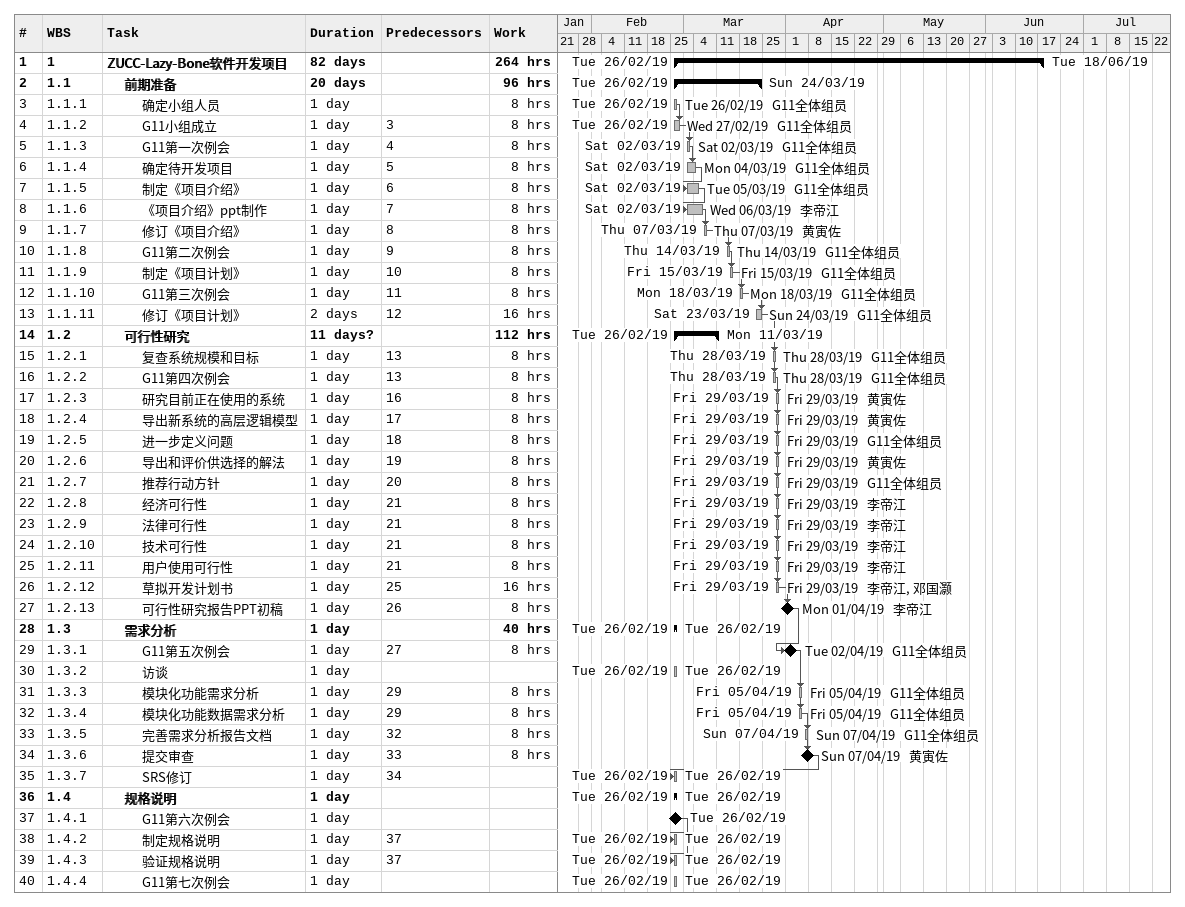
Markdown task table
| ID | WBS | Task | Duration | Start | Finish | Predecessors | Resources | Work (h) |
|---|---|---|---|---|---|---|---|---|
| 1 | 1 | **ZUCC-Lazy-Bone软件开发项目** | 82d | 2019-02-26 | 2019-06-18 |  |  | 264 |
| 2 | 1.1 | **前期准备** | 20d | 2019-02-26 | 2019-03-24 |  |  | 96 |
| 3 | 1.1.1 | 确定小组人员 | 1d | 2019-02-26 | 2019-02-26 |  | G11全体组员 | 8 |
| 4 | 1.1.2 | G11小组成立 | 1d | 2019-02-26 | 2019-02-27 | 3 | G11全体组员 | 8 |
| 5 | 1.1.3 | G11第一次例会 | 1d | 2019-03-02 | 2019-03-02 | 4 | G11全体组员 | 8 |
| 6 | 1.1.4 | 确定待开发项目 | 1d | 2019-03-02 | 2019-03-04 | 5 | G11全体组员 | 8 |
| 7 | 1.1.5 | 制定《项目介绍》 | 1d | 2019-03-02 | 2019-03-05 | 6 | G11全体组员 | 8 |
| 8 | 1.1.6 | 《项目介绍》ppt制作 | 1d | 2019-03-02 | 2019-03-06 | 7 | 李帝江 | 8 |
| 9 | 1.1.7 | 修订《项目介绍》 | 1d | 2019-03-07 | 2019-03-07 | 8 | 黄寅佐 | 8 |
| 10 | 1.1.8 | G11第二次例会 | 1d | 2019-03-14 | 2019-03-14 | 9 | G11全体组员 | 8 |
| 11 | 1.1.9 | 制定《项目计划》 | 1d | 2019-03-15 | 2019-03-15 | 10 | G11全体组员 | 8 |
| 12 | 1.1.10 | G11第三次例会 | 1d | 2019-03-18 | 2019-03-18 | 11 | G11全体组员 | 8 |
| 13 | 1.1.11 | 修订《项目计划》 | 2d | 2019-03-23 | 2019-03-24 | 12 | G11全体组员 | 16 |
| 14 | 1.2 | **可行性研究** | 11d? | 2019-02-26 | 2019-03-11 |  |  | 112 |
| 15 | 1.2.1 | 复查系统规模和目标 | 1d | 2019-03-28 | 2019-03-28 | 13 | G11全体组员 | 8 |
| 16 | 1.2.2 | G11第四次例会 | 1d | 2019-03-28 | 2019-03-28 | 13 | G11全体组员 | 8 |
| 17 | 1.2.3 | 研究目前正在使用的系统 | 1d | 2019-03-29 | 2019-03-29 | 16 | 黄寅佐 | 8 |
| 18 | 1.2.4 | 导出新系统的高层逻辑模型 | 1d | 2019-03-29 | 2019-03-29 | 17 | 黄寅佐 | 8 |
| 19 | 1.2.5 | 进一步定义问题 | 1d | 2019-03-29 | 2019-03-29 | 18 | G11全体组员 | 8 |
| 20 | 1.2.6 | 导出和评价供选择的解法 | 1d | 2019-03-29 | 2019-03-29 | 19 | 黄寅佐 | 8 |
| 21 | 1.2.7 | 推荐行动方针 | 1d | 2019-03-29 | 2019-03-29 | 20 | G11全体组员 | 8 |
| 22 | 1.2.8 | 经济可行性 | 1d | 2019-03-29 | 2019-03-29 | 21 | 李帝江 | 8 |
| 23 | 1.2.9 | 法律可行性 | 1d | 2019-03-29 | 2019-03-29 | 21 | 李帝江 | 8 |
| 24 | 1.2.10 | 技术可行性 | 1d | 2019-03-29 | 2019-03-29 | 21 | 李帝江 | 8 |
| 25 | 1.2.11 | 用户使用可行性 | 1d | 2019-03-29 | 2019-03-29 | 21 | 李帝江 | 8 |
| 26 | 1.2.12 | 草拟开发计划书 | 1d | 2019-03-29 | 2019-03-29 | 25 | 李帝江, 邓国灏 | 16 |
| 27 | 1.2.13 | 可行性研究报告PPT初稿 | 1d | 2019-04-01 | 2019-04-01 | 26 | 李帝江 | 8 |
| 28 | 1.3 | **需求分析** | 1d | 2019-02-26 | 2019-02-26 |  |  | 40 |
| 29 | 1.3.1 | G11第五次例会 | 1d | 2019-04-02 | 2019-04-02 | 27 | G11全体组员 | 8 |
| 30 | 1.3.2 | 访谈 | 1d | 2019-02-26 | 2019-02-26 |  |  |  |
| 31 | 1.3.3 | 模块化功能需求分析 | 1d | 2019-04-05 | 2019-04-05 | 29 | G11全体组员 | 8 |
| 32 | 1.3.4 | 模块化功能数据需求分析 | 1d | 2019-04-05 | 2019-04-05 | 29 | G11全体组员 | 8 |
| 33 | 1.3.5 | 完善需求分析报告文档 | 1d | 2019-04-07 | 2019-04-07 | 32 | G11全体组员 | 8 |
| 34 | 1.3.6 | 提交审查 | 1d | 2019-04-07 | 2019-04-07 | 33 | 黄寅佐 | 8 |
| 35 | 1.3.7 | SRS修订 | 1d | 2019-02-26 | 2019-02-26 | 34 |  |  |
| 36 | 1.4 | **规格说明** | 1d | 2019-02-26 | 2019-02-26 |  |  |  |
| 37 | 1.4.1 | G11第六次例会 | 1d | 2019-02-26 | 2019-02-26 |  |  |  |
| 38 | 1.4.2 | 制定规格说明 | 1d | 2019-02-26 | 2019-02-26 | 37 |  |  |
| 39 | 1.4.3 | 验证规格说明 | 1d | 2019-02-26 | 2019-02-26 | 37 |  |  |
| 40 | 1.4.4 | G11第七次例会 | 1d | 2019-02-26 | 2019-02-26 |  |  |  |
